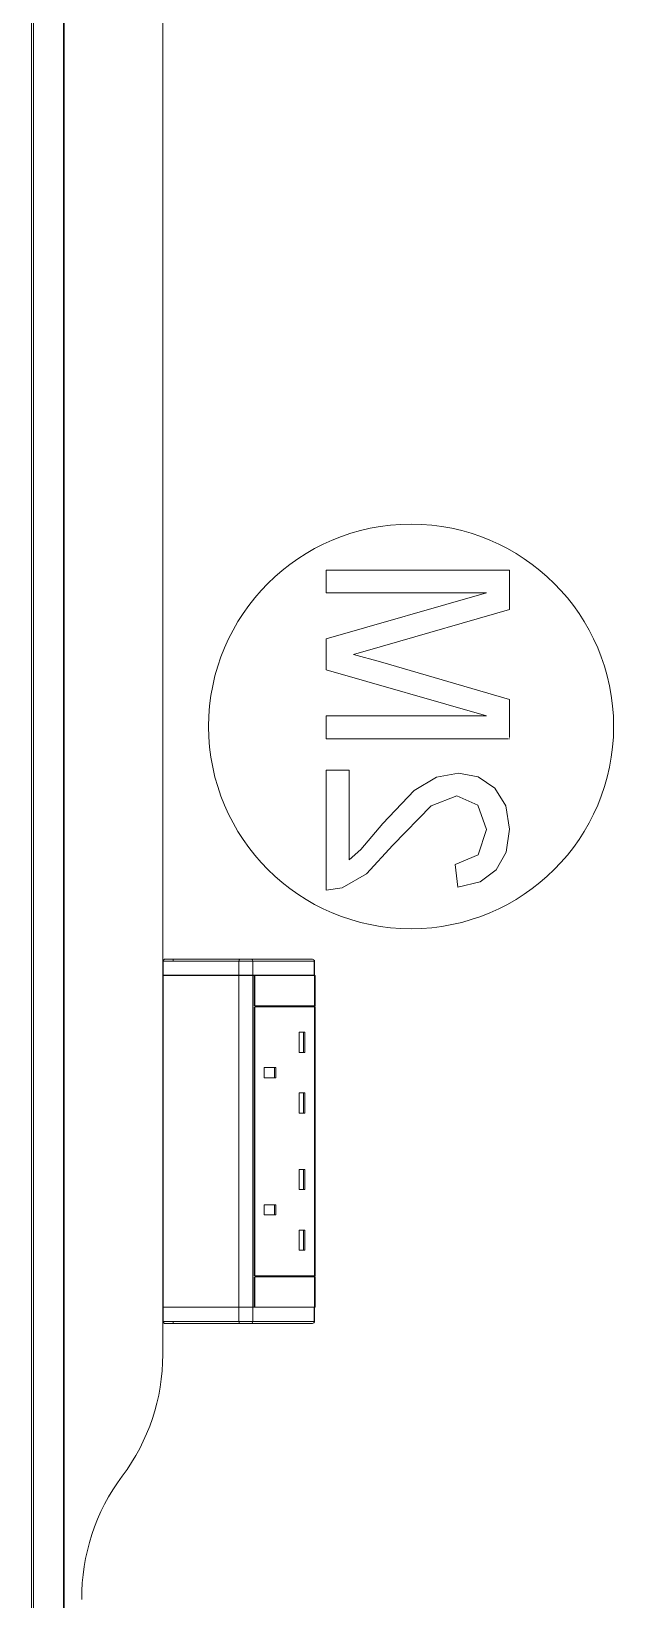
# Model space of a CAD drawing. Header units: millimetres. Extents: x 90978 to 295199, y -4084 to 97293.
# Drawn here: x 195922 to 196210, y 32287 to 33062 of the extents above; entities that cross this region are included whole.
import ezdxf

# ---------------------------------------------------------------- set-up
doc = ezdxf.new("R2010")
doc.units = ezdxf.units.MM
doc.header["$MEASUREMENT"] = 0
for name, color, linetype, lineweight in [('CSM-STL-XX-ZZ-M3-A-XXXX-00001_detached _19_04_21__rvt-1-Level 0$0$A-WALL', 7, 'CONTINUOUS', 9), ('CSM-STL-XX-ZZ-M3-A-XXXX-00001_detached _19_04_21__rvt-1-Level 0$0$I-WALL', 7, 'CONTINUOUS', 9), ('I-FURN', 8, 'CONTINUOUS', 9)]:
    doc.layers.add(name, color=color, linetype=linetype, lineweight=lineweight)

msp = doc.modelspace()

# ---------------------------------------------------------------- linework, layer by layer
at = {"layer": 'CSM-STL-XX-ZZ-M3-A-XXXX-00001_detached _19_04_21__rvt-1-Level 0$0$A-WALL'}
for p, q in [((195922.08, 28463.23), (195922.08, 33769.23)), ((195923.08, 28463.23), (195923.08, 33769.23))]:
    msp.add_line(p, q, dxfattribs=at)
at = {"layer": 'CSM-STL-XX-ZZ-M3-A-XXXX-00001_detached _19_04_21__rvt-1-Level 0$0$I-WALL', "lineweight": 30}
msp.add_line((195938.08, 28463.23), (195938.08, 33769.23), dxfattribs=at)
at = {"layer": 'I-FURN'}
for p, q in [((195986.96, 33517.73), (195986.96, 32407.73)), ((195986.96, 32407.73), (195986.96, 33517.73)), ((196158.11, 32795.55), (196067.7, 32795.55)), ((196067.7, 32795.55), (196067.7, 32784.25)), ((196158.11, 32776.1), (196158.11, 32795.55)), ((196067.7, 32784.25), (196146.81, 32784.25)), ((196146.81, 32784.25), (196067.7, 32761.54)), ((196095.49, 32757.92), (196158.11, 32776.1)), ((196067.7, 32761.54), (196067.7, 32746.22)), ((196081.08, 32753.88), (196095.49, 32757.92)), ((196094.39, 32750.15), (196081.08, 32753.88)), ((196158.11, 32731.65), (196094.39, 32750.15)), ((196067.7, 32746.22), (196146.81, 32723.51)), ((196158.11, 32712.88), (196158.11, 32731.65)), ((196146.81, 32723.51), (196067.7, 32723.51)), ((196067.7, 32723.51), (196067.7, 32712.2)), ((196067.7, 32712.2), (196157.74, 32712.2)), ((196157.98, 32712.2), (196158.11, 32712.2)), ((196079, 32696.66), (196067.7, 32696.66)), ((196067.7, 32696.66), (196067.7, 32637.33)), ((196079, 32652.28), (196079, 32696.66)), ((196122.19, 32693.24), (196111.11, 32686.57)), ((196132.91, 32695.25), (196122.19, 32693.24)), ((196142.76, 32693.39), (196132.91, 32695.25)), ((196150.87, 32687.8), (196142.76, 32693.39)), ((196111.11, 32686.57), (196095.63, 32670.38)), ((196156.3, 32679.02), (196150.87, 32687.8)), ((196100.59, 32659.56), (196119.42, 32679.07)), ((196119.42, 32679.07), (196132.22, 32683.95)), ((196132.22, 32683.95), (196142.59, 32679.35)), ((196142.59, 32679.35), (196146.81, 32667.33)), ((196158.11, 32667.57), (196156.3, 32679.02)), ((196095.63, 32670.38), (196084.75, 32657.37)), ((196146.81, 32667.33), (196142.69, 32654.8)), ((196156.49, 32656.21), (196158.11, 32667.57)), ((196084.75, 32657.37), (196079, 32652.28)), ((196087.49, 32645.41), (196100.59, 32659.56)), ((196142.69, 32654.8), (196131.27, 32650.05)), ((196151.6, 32647.41), (196156.49, 32656.21)), ((196131.27, 32650.05), (196132.69, 32638.75)), ((196143.62, 32641.48), (196151.6, 32647.41)), ((196067.7, 32637.33), (196075.5, 32638.55)), ((196075.5, 32638.55), (196087.49, 32645.41)), ((196132.69, 32638.75), (196143.62, 32641.48)), ((195987.12, 32595.27), (195987.12, 32602.27)), ((196024.58, 32602.27), (195987.13, 32602.27)), ((195987.13, 32602.27), (195987.13, 32595.27)), ((195992.12, 32603.27), (195988.12, 32603.27)), ((195988.12, 32603.27), (196025.15, 32603.27)), ((195992.12, 32603.27), (195992.12, 32602.27)), ((196030.68, 32603.27), (195992.12, 32603.27)), ((196031.5, 32602.27), (196024.58, 32602.27)), ((196024.58, 32602.27), (196024.58, 32595.27)), ((196025.15, 32603.27), (196030.68, 32603.27)), ((196030.68, 32603.27), (196060.96, 32603.27)), ((196030.68, 32603.27), (196060.96, 32603.27)), ((196061.78, 32602.27), (196031.5, 32602.27)), ((196031.5, 32602.27), (196031.5, 32595.27)), ((196061.63, 32603.01), (196061.6, 32603.04)), ((196061.96, 32602.27), (196061.78, 32602.27)), ((196061.78, 32602.27), (196061.78, 32595.27)), ((196061.96, 32602.27), (196061.96, 32595.27)), ((196061.96, 32602.27), (196061.96, 32595.27)), ((196061.96, 32595.27), (196061.96, 32602.27)), ((195987.12, 32431.27), (195987.12, 32595.17)), ((196024.58, 32595.27), (195987.13, 32595.27)), ((195987.13, 32595.17), (195987.13, 32431.27)), ((195987.13, 32595.17), (196024.58, 32595.17)), ((196031.5, 32595.27), (196024.58, 32595.27)), ((196024.58, 32595.17), (196024.58, 32431.27)), ((196024.58, 32595.17), (196031.5, 32595.17)), ((196061.78, 32595.27), (196031.5, 32595.27)), ((196031.5, 32595.17), (196031.5, 32431.27)), ((196032.14, 32595.17), (196031.5, 32595.17)), ((196032.14, 32580.21), (196032.14, 32595.17)), ((196032.34, 32595.21), (196032.34, 32580.21)), ((196062.16, 32595.21), (196032.34, 32595.21)), ((196061.96, 32595.27), (196061.78, 32595.27)), ((196061.96, 32595.17), (196061.96, 32431.27)), ((196062.16, 32580.21), (196062.16, 32595.21)), ((196032.14, 32446.71), (196032.14, 32579.71)), ((196032.34, 32580.21), (196062.16, 32580.21)), ((196032.34, 32579.71), (196032.34, 32446.71)), ((196062.16, 32579.71), (196032.34, 32579.71)), ((196061.78, 32579.71), (196061.78, 32580.21)), ((196062.16, 32446.71), (196062.16, 32579.71)), ((196057.14, 32567.1), (196054.27, 32567.1)), ((196054.27, 32567.1), (196054.27, 32557.1)), ((196056.4, 32567.1), (196056.4, 32557.1)), ((196057.14, 32567.1), (196057.14, 32557.1)), ((196057.14, 32557.1), (196054.27, 32557.1)), ((196037.06, 32544.6), (196037.06, 32549.6)), ((196037.06, 32549.6), (196042.8, 32549.6)), ((196042.06, 32549.6), (196042.06, 32544.6)), ((196042.8, 32549.6), (196042.8, 32544.6)), ((196042.8, 32544.6), (196037.06, 32544.6)), ((196057.14, 32537.1), (196054.27, 32537.1)), ((196054.27, 32537.1), (196054.27, 32527.1)), ((196056.4, 32537.1), (196056.4, 32527.1)), ((196057.14, 32537.1), (196057.14, 32527.1)), ((196057.14, 32527.1), (196054.27, 32527.1)), ((196057.14, 32499.31), (196054.27, 32499.31)), ((196054.27, 32499.31), (196054.27, 32489.31)), ((196056.4, 32499.31), (196056.4, 32489.4)), ((196057.14, 32499.31), (196057.14, 32489.31)), ((196057.14, 32489.31), (196054.27, 32489.31)), ((196042.8, 32481.81), (196037.06, 32481.81)), ((196037.06, 32481.81), (196037.06, 32476.81)), ((196042.8, 32476.81), (196037.06, 32476.81)), ((196042.06, 32481.81), (196042.06, 32476.81)), ((196042.8, 32481.81), (196042.8, 32476.81)), ((196057.14, 32469.31), (196054.27, 32469.31)), ((196054.27, 32469.31), (196054.27, 32459.31)), ((196056.4, 32469.31), (196056.4, 32459.31)), ((196057.14, 32469.31), (196057.14, 32459.31)), ((196057.14, 32459.31), (196054.27, 32459.31)), ((196032.14, 32431.27), (196032.14, 32446.21)), ((196062.16, 32446.71), (196032.34, 32446.71)), ((196032.34, 32446.21), (196032.34, 32431.21)), ((196062.16, 32446.21), (196032.34, 32446.21)), ((196061.78, 32446.21), (196061.78, 32446.71)), ((196062.16, 32431.21), (196062.16, 32446.21)), ((195987.12, 32424.15), (195987.12, 32431.15)), ((196024.58, 32431.27), (195987.13, 32431.27)), ((195987.13, 32424.15), (195987.13, 32431.15)), ((195987.13, 32431.15), (196024.58, 32431.15)), ((196031.5, 32431.27), (196024.58, 32431.27)), ((196024.58, 32424.15), (196024.58, 32431.15)), ((196024.58, 32431.15), (196031.5, 32431.15)), ((196032.34, 32431.21), (196029.88, 32431.21)), ((196031.5, 32431.27), (196032.14, 32431.27)), ((196031.5, 32424.15), (196031.5, 32431.15)), ((196031.5, 32431.15), (196061.78, 32431.15)), ((196032.34, 32431.21), (196062.16, 32431.21)), ((196061.78, 32424.15), (196061.78, 32431.15)), ((196061.78, 32431.15), (196061.96, 32431.15)), ((196061.96, 32431.15), (196061.96, 32424.15)), ((196061.96, 32431.15), (196061.96, 32424.15)), ((196061.96, 32431.15), (196061.96, 32424.15)), ((195987.13, 32424.15), (196024.58, 32424.15)), ((195988.12, 32423.15), (195988.12, 32423.15)), ((196025.15, 32423.15), (195988.12, 32423.15)), ((195988.12, 32423.15), (195992.12, 32423.15)), ((195992.12, 32424.15), (195992.12, 32423.15)), ((195992.12, 32423.15), (196030.68, 32423.15)), ((196024.58, 32424.15), (196031.5, 32424.15)), ((196030.68, 32423.15), (196025.15, 32423.15)), ((196060.96, 32423.15), (196030.68, 32423.15)), ((196060.96, 32423.15), (196030.68, 32423.15)), ((196031.5, 32424.15), (196061.78, 32424.15)), ((196061.59, 32423.37), (196061.62, 32423.39)), ((196061.78, 32424.15), (196061.96, 32424.15))]:
    msp.add_line(p, q, dxfattribs=at)
at = {"layer": 'I-FURN', "flags": 128}
for points in [[(195988.12, 32603.27), (195988.08, 32603.27), (195988.04, 32603.26), (195988, 32603.26), (195987.96, 32603.25), (195987.92, 32603.25), (195987.88, 32603.24), (195987.84, 32603.23), (195987.8, 32603.22), (195987.76, 32603.2), (195987.73, 32603.19), (195987.69, 32603.17), (195987.65, 32603.15), (195987.62, 32603.14), (195987.58, 32603.11), (195987.55, 32603.09), (195987.52, 32603.07), (195987.49, 32603.04), (195987.46, 32603.02), (195987.43, 32602.99), (195987.4, 32602.96), (195987.37, 32602.93), (195987.35, 32602.9), (195987.32, 32602.87), (195987.3, 32602.84), (195987.27, 32602.81), (195987.25, 32602.77), (195987.23, 32602.74), (195987.22, 32602.7), (195987.2, 32602.67), (195987.18, 32602.63), (195987.17, 32602.59), (195987.16, 32602.55), (195987.15, 32602.52), (195987.14, 32602.48), (195987.13, 32602.44), (195987.12, 32602.4), (195987.12, 32602.36), (195987.12, 32602.32), (195987.12, 32602.28), (195987.12, 32602.27)], [(195992.12, 32603.27), (195991.96, 32603.27), (195991.8, 32603.27), (195991.64, 32603.27), (195991.48, 32603.27), (195991.32, 32603.27), (195991.17, 32603.27), (195991.01, 32603.27), (195990.86, 32603.27), (195990.71, 32603.27), (195990.56, 32603.27), (195990.41, 32603.27), (195990.27, 32603.27), (195990.13, 32603.27), (195989.99, 32603.27), (195989.86, 32603.27), (195989.73, 32603.27), (195989.6, 32603.27), (195989.48, 32603.27), (195989.36, 32603.27), (195989.25, 32603.27), (195989.14, 32603.27), (195989.03, 32603.27), (195988.93, 32603.27), (195988.84, 32603.27), (195988.75, 32603.27), (195988.67, 32603.27), (195988.59, 32603.27), (195988.52, 32603.27), (195988.45, 32603.27), (195988.39, 32603.27), (195988.33, 32603.27), (195988.28, 32603.27), (195988.24, 32603.27), (195988.2, 32603.27), (195988.17, 32603.27), (195988.15, 32603.27), (195988.13, 32603.27), (195988.12, 32603.27), (195988.12, 32603.27)], [(195988.12, 32603.27), (195988.12, 32603.27), (195988.12, 32603.27)], [(195988.12, 32603.27), (195988.4, 32603.27), (195988.82, 32603.27), (195989.36, 32603.27), (195990.05, 32603.27), (195990.87, 32603.27), (195991.81, 32603.27), (195992.89, 32603.27), (195994.1, 32603.27), (195995.44, 32603.27), (195996.9, 32603.27), (195998.48, 32603.27), (196000.18, 32603.27), (196002, 32603.27), (196003.93, 32603.27), (196005.98, 32603.27), (196008.13, 32603.27), (196010.39, 32603.27), (196012.74, 32603.27), (196015.2, 32603.27), (196017.74, 32603.27), (196020.38, 32603.27), (196023.1, 32603.27), (196025.15, 32603.27)], [(196025.15, 32603.27), (196025.28, 32603.27), (196025.42, 32603.27), (196025.56, 32603.27), (196025.7, 32603.27), (196025.85, 32603.27), (196026, 32603.27), (196026.15, 32603.27), (196026.3, 32603.27), (196026.46, 32603.27), (196026.61, 32603.27), (196026.77, 32603.27), (196026.93, 32603.27), (196027.09, 32603.27), (196027.25, 32603.27), (196027.41, 32603.27), (196027.57, 32603.27), (196027.73, 32603.27), (196027.89, 32603.27), (196028.04, 32603.27), (196028.2, 32603.27), (196028.36, 32603.27), (196028.51, 32603.27), (196028.66, 32603.27), (196028.82, 32603.27), (196028.96, 32603.27), (196029.11, 32603.27), (196029.25, 32603.27), (196029.39, 32603.27), (196029.53, 32603.27), (196029.67, 32603.27), (196029.8, 32603.27), (196029.92, 32603.27), (196030.04, 32603.27), (196030.16, 32603.27), (196030.28, 32603.27), (196030.39, 32603.27), (196030.49, 32603.27), (196030.59, 32603.27), (196030.68, 32603.27)], [(196061.96, 32602.27), (196061.96, 32602.31), (196061.96, 32602.35), (196061.96, 32602.39), (196061.95, 32602.43), (196061.94, 32602.47), (196061.93, 32602.51), (196061.92, 32602.54), (196061.91, 32602.58), (196061.9, 32602.62), (196061.88, 32602.66), (196061.87, 32602.69), (196061.85, 32602.73), (196061.83, 32602.76)], [(195987.12, 32424.15), (195987.12, 32424.11), (195987.12, 32424.07), (195987.12, 32424.03), (195987.13, 32423.99), (195987.14, 32423.95), (195987.14, 32423.91), (195987.16, 32423.87), (195987.17, 32423.83), (195987.18, 32423.79), (195987.2, 32423.76), (195987.21, 32423.72), (195987.23, 32423.68), (195987.25, 32423.65), (195987.27, 32423.61), (195987.29, 32423.58), (195987.31, 32423.55), (195987.34, 32423.52), (195987.36, 32423.49), (195987.39, 32423.46), (195987.42, 32423.43), (195987.45, 32423.4), (195987.48, 32423.37), (195987.51, 32423.35), (195987.54, 32423.33), (195987.58, 32423.3), (195987.61, 32423.28), (195987.64, 32423.26), (195987.68, 32423.25), (195987.72, 32423.23), (195987.75, 32423.21), (195987.79, 32423.2), (195987.83, 32423.19), (195987.87, 32423.18), (195987.91, 32423.17), (195987.95, 32423.16), (195987.99, 32423.15), (195988.03, 32423.15), (195988.07, 32423.15), (195988.11, 32423.15), (195988.12, 32423.15)], [(196025.15, 32423.15), (196022.37, 32423.15), (196019.67, 32423.15), (196017.06, 32423.15), (196014.53, 32423.15), (196012.1, 32423.15), (196009.77, 32423.15), (196007.54, 32423.15), (196005.42, 32423.15), (196003.41, 32423.15), (196001.5, 32423.15), (195999.71, 32423.15), (195998.04, 32423.15), (195996.49, 32423.15), (195995.07, 32423.15), (195993.77, 32423.15), (195992.59, 32423.15), (195991.55, 32423.15), (195990.63, 32423.15), (195989.85, 32423.15), (195989.2, 32423.15), (195988.69, 32423.15), (195988.31, 32423.15), (195988.12, 32423.15)], [(195988.12, 32423.15), (195988.12, 32423.15), (195988.13, 32423.15), (195988.14, 32423.15), (195988.17, 32423.15), (195988.2, 32423.15), (195988.23, 32423.15), (195988.27, 32423.15), (195988.32, 32423.15), (195988.37, 32423.15), (195988.43, 32423.15), (195988.5, 32423.15), (195988.57, 32423.15), (195988.64, 32423.15), (195988.73, 32423.15), (195988.81, 32423.15), (195988.91, 32423.15), (195989.01, 32423.15), (195989.11, 32423.15), (195989.22, 32423.15), (195989.33, 32423.15), (195989.45, 32423.15), (195989.57, 32423.15), (195989.69, 32423.15), (195989.82, 32423.15), (195989.95, 32423.15), (195990.09, 32423.15), (195990.23, 32423.15), (195990.37, 32423.15), (195990.52, 32423.15), (195990.67, 32423.15), (195990.82, 32423.15), (195990.97, 32423.15), (195991.12, 32423.15), (195991.28, 32423.15), (195991.44, 32423.15), (195991.59, 32423.15), (195991.75, 32423.15), (195991.91, 32423.15), (195992.07, 32423.15), (195992.12, 32423.15)], [(196030.68, 32423.15), (196030.59, 32423.15), (196030.49, 32423.15), (196030.39, 32423.15), (196030.28, 32423.15), (196030.16, 32423.15), (196030.04, 32423.15), (196029.92, 32423.15), (196029.8, 32423.15), (196029.66, 32423.15), (196029.53, 32423.15), (196029.39, 32423.15), (196029.25, 32423.15), (196029.11, 32423.15), (196028.96, 32423.15), (196028.82, 32423.15), (196028.66, 32423.15), (196028.51, 32423.15), (196028.36, 32423.15), (196028.2, 32423.15), (196028.04, 32423.15), (196027.89, 32423.15), (196027.73, 32423.15), (196027.57, 32423.15), (196027.41, 32423.15), (196027.25, 32423.15), (196027.09, 32423.15), (196026.93, 32423.15), (196026.77, 32423.15), (196026.61, 32423.15), (196026.46, 32423.15), (196026.3, 32423.15), (196026.15, 32423.15), (196026, 32423.15), (196025.85, 32423.15), (196025.7, 32423.15), (196025.56, 32423.15), (196025.42, 32423.15), (196025.28, 32423.15), (196025.15, 32423.15)], [(196061.82, 32423.64), (196061.84, 32423.67), (196061.86, 32423.71), (196061.88, 32423.75), (196061.89, 32423.78), (196061.91, 32423.82), (196061.92, 32423.86), (196061.93, 32423.9), (196061.94, 32423.94), (196061.95, 32423.98), (196061.95, 32424.02), (196061.96, 32424.05), (196061.96, 32424.09), (196061.96, 32424.13), (196061.96, 32424.15)]]:
    msp.add_lwpolyline(points, dxfattribs=at)
at = {"layer": 'I-FURN'}
for centre, radius, start, end in [((196109.58, 32718.27), 100, 90, 270), ((196109.58, 32718.27), 100, 270, 90), ((195886.96, 32407.73), 100, 323.1301, 0), ((195886.96, 32407.73), 100, 323.1301, 0), ((196046.99, 32287.72), 100.03, 143.1301, 180.62561), ((196046.99, 32287.72), 100.03, 143.1301, 180.62561)]:
    msp.add_arc(centre, radius, start, end, dxfattribs=at)
at = {"layer": 'I-FURN', "extrusion": (0, 0, -1)}
for centre, major_axis, ratio, start_param, end_param in [((195988.12, 32602.27), (0, -1), 0.998113, 1.570796, 3.141593), ((196025.15, 32602.27), (0, -1), 0.56467, 1.570796, 3.141593), ((196030.68, 32602.27), (0, -1), 0.819152, 3.141593, 4.712389), ((196060.96, 32602.27), (0, 1), 0.819152, 0, 1.570796), ((195988.12, 32424.15), (0, -1), 0.998113, 0, 1.570796), ((196025.15, 32424.15), (0, -1), 0.56467, 0, 1.570796), ((196030.68, 32424.15), (0, -1), 0.819152, 4.712389, 6.283185), ((196060.96, 32424.15), (0, -1), 0.819152, 4.712389, 6.283185)]:
    msp.add_ellipse(centre, major_axis=major_axis, ratio=ratio, start_param=start_param, end_param=end_param, dxfattribs=at)

doc.saveas('drawing.dxf')
